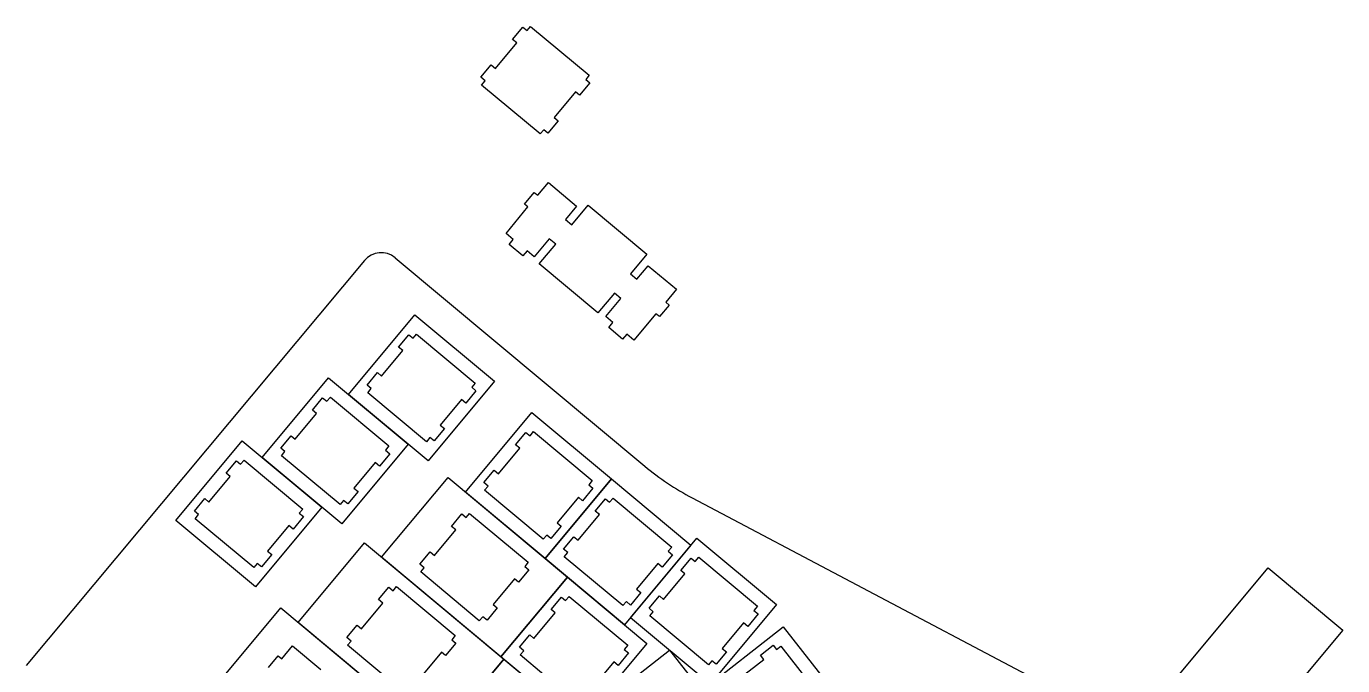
# Model space of a CAD drawing. Header units: millimetres. Extents: x 261 to 595, y 152 to 496.
# Drawn here: x 262 to 503.3, y 379 to 496.2 of the extents above; entities that cross this region are included whole.
import ezdxf

# ---------------------------------------------------------------- set-up
doc = ezdxf.new("R2010")
doc.units = ezdxf.units.MM

msp = doc.modelspace()

# ---------------------------------------------------------------- linework, layer by layer
for p, q in [((351.15, 493.78), (353.04, 496.05)), ((353.04, 496.05), (353.81, 495.41)), ((353.81, 495.41), (354.45, 496.17)), ((354.45, 496.17), (365.2, 487.2)), ((348.01, 488.46), (351.92, 493.14)), ((351.92, 493.14), (351.15, 493.78)), ((345.35, 486.83), (347.25, 489.1)), ((347.25, 489.1), (348.01, 488.46)), ((346.12, 486.19), (345.35, 486.83)), ((345.48, 485.42), (346.12, 486.19)), ((356.23, 476.45), (345.48, 485.42)), ((365.33, 485.79), (363.44, 483.53)), ((365.2, 487.2), (364.56, 486.44)), ((364.56, 486.44), (365.33, 485.79)), ((362.67, 484.17), (358.76, 479.49)), ((363.44, 483.53), (362.67, 484.17)), ((359.53, 478.85), (357.64, 476.58)), ((358.76, 479.49), (359.53, 478.85)), ((356.87, 477.22), (356.23, 476.45)), ((357.64, 476.58), (356.87, 477.22)), ((353.35, 463.6), (355.13, 465.74)), ((355.13, 465.74), (355.77, 465.21)), ((355.77, 465.21), (357.72, 467.55)), ((357.72, 467.55), (362.9, 463.23)), ((353.98, 463.07), (353.35, 463.6)), ((362.01, 459.77), (365.02, 463.38)), ((365.02, 463.38), (375.77, 454.41)), ((349.95, 458.24), (353.98, 463.07)), ((362.9, 463.23), (360.84, 460.75)), ((360.84, 460.75), (362.01, 459.77)), ((351.28, 457.14), (349.95, 458.24)), ((350.51, 456.22), (351.28, 457.14)), ((353.04, 454.1), (350.51, 456.22)), ((357.89, 457.21), (355.14, 453.92)), ((356.05, 452.63), (359.06, 456.24)), ((359.06, 456.24), (357.89, 457.21)), ((329.62, 453.78), (375.39, 415.59)), ((353.81, 455.02), (353.04, 454.1)), ((355.14, 453.92), (353.81, 455.02)), ((375.77, 454.41), (372.75, 450.8)), ((323.99, 453.27), (262.02, 379.02)), ((366.8, 443.66), (356.05, 452.63)), ((373.93, 449.82), (376, 452.3)), ((376, 452.3), (381.18, 447.98)), ((372.75, 450.8), (373.93, 449.82)), ((369.81, 447.27), (366.8, 443.66)), ((370.98, 446.29), (369.81, 447.27)), ((381.18, 447.98), (379.22, 445.63)), ((368.23, 442.99), (370.98, 446.29)), ((379.86, 445.1), (378.07, 442.97)), ((379.22, 445.63), (379.86, 445.1)), ((369.55, 441.89), (368.23, 442.99)), ((368.78, 440.97), (369.55, 441.89)), ((377.44, 443.49), (373.41, 438.67)), ((378.07, 442.97), (377.44, 443.49)), ((330.27, 437.39), (332.16, 439.66)), ((332.16, 439.66), (332.93, 439.01)), ((332.93, 439.01), (333.57, 439.78)), ((333.57, 439.78), (344.32, 430.81)), ((371.32, 438.85), (368.78, 440.97)), ((372.09, 439.77), (371.32, 438.85)), ((373.41, 438.67), (372.09, 439.77)), ((331.04, 436.75), (330.27, 437.39)), ((327.13, 432.07), (331.04, 436.75)), ((324.48, 430.44), (326.37, 432.71)), ((326.37, 432.71), (327.13, 432.07)), ((325.24, 429.8), (324.48, 430.44)), ((324.6, 429.03), (325.24, 429.8)), ((344.32, 430.81), (343.68, 430.04)), ((343.68, 430.04), (344.45, 429.4)), ((314.45, 425.85), (316.34, 428.11)), ((316.34, 428.11), (317.11, 427.47)), ((317.11, 427.47), (317.75, 428.24)), ((317.75, 428.24), (328.5, 419.27)), ((335.35, 420.06), (324.6, 429.03)), ((341.79, 427.78), (337.88, 423.1)), ((342.56, 427.14), (341.79, 427.78)), ((344.45, 429.4), (342.56, 427.14)), ((311.31, 420.52), (315.22, 425.2)), ((315.22, 425.2), (314.45, 425.85)), ((338.65, 422.46), (336.76, 420.19)), ((337.88, 423.1), (338.65, 422.46)), ((308.65, 418.9), (310.55, 421.16)), ((310.55, 421.16), (311.31, 420.52)), ((335.99, 420.83), (335.35, 420.06)), ((336.76, 420.19), (335.99, 420.83)), ((351.7, 419.51), (353.59, 421.77)), ((353.59, 421.77), (354.36, 421.13)), ((354.36, 421.13), (355, 421.9)), ((355, 421.9), (365.75, 412.93)), ((309.42, 418.26), (308.65, 418.9)), ((308.78, 417.49), (309.42, 418.26)), ((319.53, 408.52), (308.78, 417.49)), ((328.63, 417.86), (326.74, 415.59)), ((328.5, 419.27), (327.86, 418.5)), ((327.86, 418.5), (328.63, 417.86)), ((348.56, 414.18), (352.47, 418.86)), ((352.47, 418.86), (351.7, 419.51)), ((298.63, 414.3), (300.52, 416.57)), ((300.52, 416.57), (301.29, 415.93)), ((301.29, 415.93), (301.93, 416.69)), ((301.93, 416.69), (312.68, 407.72)), ((325.97, 416.23), (322.06, 411.55)), ((326.74, 415.59), (325.97, 416.23)), ((295.49, 408.98), (299.4, 413.66)), ((299.4, 413.66), (298.63, 414.3)), ((345.91, 412.56), (347.8, 414.82)), ((347.8, 414.82), (348.56, 414.18)), ((365.75, 412.93), (365.11, 412.16)), ((322.83, 410.91), (320.94, 408.65)), ((322.06, 411.55), (322.83, 410.91)), ((346.67, 411.92), (345.91, 412.56)), ((346.03, 411.15), (346.67, 411.92)), ((356.78, 402.18), (346.03, 411.15)), ((365.88, 411.52), (363.99, 409.25)), ((365.11, 412.16), (365.88, 411.52)), ((292.83, 407.35), (294.72, 409.62)), ((294.72, 409.62), (295.49, 408.98)), ((320.17, 409.29), (319.53, 408.52)), ((320.94, 408.65), (320.17, 409.29)), ((363.22, 409.89), (359.31, 405.21)), ((363.99, 409.25), (363.22, 409.89)), ((366.29, 407.33), (368.18, 409.6)), ((368.18, 409.6), (368.95, 408.96)), ((368.95, 408.96), (369.59, 409.72)), ((369.59, 409.72), (380.34, 400.75)), ((384.07, 409.77), (446.5, 376.79)), ((293.6, 406.71), (292.83, 407.35)), ((292.96, 405.95), (293.6, 406.71)), ((303.71, 396.98), (292.96, 405.95)), ((312.81, 406.32), (310.92, 404.05)), ((312.68, 407.72), (312.04, 406.96)), ((312.04, 406.96), (312.81, 406.32)), ((339.98, 404.54), (341.87, 406.81)), ((341.87, 406.81), (342.64, 406.17)), ((342.64, 406.17), (343.28, 406.93)), ((343.28, 406.93), (354.03, 397.96)), ((363.15, 402.01), (367.06, 406.69)), ((367.06, 406.69), (366.29, 407.33)), ((310.15, 404.69), (306.24, 400.01)), ((310.92, 404.05), (310.15, 404.69)), ((336.84, 399.22), (340.75, 403.9)), ((340.75, 403.9), (339.98, 404.54)), ((360.08, 404.57), (358.19, 402.31)), ((359.31, 405.21), (360.08, 404.57)), ((357.42, 402.95), (356.78, 402.18)), ((358.19, 402.31), (357.42, 402.95)), ((360.49, 400.38), (362.38, 402.65)), ((362.38, 402.65), (363.15, 402.01)), ((380.34, 400.75), (379.7, 399.99)), ((307.01, 399.37), (305.12, 397.1)), ((306.24, 400.01), (307.01, 399.37)), ((334.18, 397.59), (336.07, 399.86)), ((336.07, 399.86), (336.84, 399.22)), ((361.26, 399.74), (360.49, 400.38)), ((360.62, 398.98), (361.26, 399.74)), ((371.37, 390.01), (360.62, 398.98)), ((380.47, 399.35), (378.58, 397.08)), ((379.7, 399.99), (380.47, 399.35)), ((381.98, 396.48), (383.87, 398.74)), ((383.87, 398.74), (384.64, 398.1)), ((384.64, 398.1), (385.28, 398.87)), ((385.28, 398.87), (396.03, 389.9)), ((304.35, 397.74), (303.71, 396.98)), ((305.12, 397.1), (304.35, 397.74)), ((334.95, 396.95), (334.18, 397.59)), ((334.31, 396.19), (334.95, 396.95)), ((345.06, 387.22), (334.31, 396.19)), ((354.16, 396.56), (352.27, 394.29)), ((354.03, 397.96), (353.39, 397.2)), ((353.39, 397.2), (354.16, 396.56)), ((377.81, 397.72), (373.9, 393.04)), ((378.58, 397.08), (377.81, 397.72)), ((378.84, 391.15), (382.75, 395.84)), ((382.75, 395.84), (381.98, 396.48)), ((326.58, 391.11), (328.47, 393.37)), ((328.47, 393.37), (329.24, 392.73)), ((329.24, 392.73), (329.88, 393.5)), ((329.88, 393.5), (340.63, 384.53)), ((351.5, 394.93), (347.59, 390.25)), ((352.27, 394.29), (351.5, 394.93)), ((327.35, 390.47), (326.58, 391.11)), ((358.22, 389.32), (360.11, 391.59)), ((360.11, 391.59), (360.87, 390.95)), ((360.87, 390.95), (361.51, 391.72)), ((361.51, 391.72), (372.26, 382.75)), ((374.67, 392.4), (372.78, 390.13)), ((373.9, 393.04), (374.67, 392.4)), ((376.18, 389.53), (378.07, 391.79)), ((378.07, 391.79), (378.84, 391.15)), ((323.44, 385.78), (327.35, 390.47)), ((348.36, 389.61), (346.47, 387.34)), ((347.59, 390.25), (348.36, 389.61)), ((355.08, 384), (358.98, 388.68)), ((358.98, 388.68), (358.22, 389.32)), ((372.01, 390.77), (371.37, 390.01)), ((372.78, 390.13), (372.01, 390.77)), ((376.95, 388.89), (376.18, 389.53)), ((376.31, 388.12), (376.95, 388.89)), ((396.03, 389.9), (395.39, 389.13)), ((395.39, 389.13), (396.15, 388.49)), ((320.78, 384.16), (322.67, 386.42)), ((322.67, 386.42), (323.44, 385.78)), ((345.7, 387.98), (345.06, 387.22)), ((346.47, 387.34), (345.7, 387.98)), ((387.06, 379.15), (376.31, 388.12)), ((393.5, 386.87), (389.59, 382.18)), ((394.26, 386.22), (393.5, 386.87)), ((396.15, 388.49), (394.26, 386.22)), ((321.55, 383.52), (320.78, 384.16)), ((340.63, 384.53), (339.99, 383.76)), ((339.99, 383.76), (340.76, 383.12)), ((352.42, 382.38), (354.31, 384.64)), ((354.31, 384.64), (355.08, 384)), ((308.85, 380.28), (310.8, 382.63)), ((310.8, 382.63), (315.99, 378.3)), ((320.91, 382.75), (321.55, 383.52)), ((331.66, 373.78), (320.91, 382.75)), ((338.1, 381.5), (334.19, 376.81)), ((338.87, 380.85), (338.1, 381.5)), ((340.76, 383.12), (338.87, 380.85)), ((353.19, 381.74), (352.42, 382.38)), ((352.54, 380.97), (353.19, 381.74)), ((372.39, 381.34), (370.5, 379.07)), ((372.26, 382.75), (371.62, 381.98)), ((371.62, 381.98), (372.39, 381.34)), ((390.36, 381.54), (388.47, 379.28)), ((389.59, 382.18), (390.36, 381.54)), ((396.58, 380.95), (398.9, 382.78)), ((398.9, 382.78), (399.52, 381.99)), ((399.52, 381.99), (400.31, 382.61)), ((400.31, 382.61), (408.95, 371.6)), ((306.43, 378.68), (308.21, 380.81)), ((308.21, 380.81), (308.85, 380.28)), ((363.29, 372), (352.54, 380.97)), ((369.73, 379.71), (365.82, 375.03)), ((370.5, 379.07), (369.73, 379.71)), ((387.7, 379.92), (387.06, 379.15)), ((388.47, 379.28), (387.7, 379.92)), ((392.4, 376.4), (397.2, 380.17)), ((397.2, 380.17), (396.58, 380.95))]:
    msp.add_line(p, q)
for points in [[(333.25, 443.3), (347.84, 431.13), (335.67, 416.54), (321.08, 428.72)], [(317.43, 431.76), (332.02, 419.59), (319.85, 405), (305.26, 417.17)], [(354.69, 425.42), (369.27, 413.25), (357.1, 398.66), (342.51, 410.83)], [(301.61, 420.22), (316.2, 408.04), (304.03, 393.45), (289.44, 405.63)], [(339.32, 413.5), (361.2, 395.24), (349.02, 380.65), (327.14, 398.91)], [(369.27, 413.25), (383.86, 401.07), (371.69, 386.48), (357.1, 398.66)], [(324.03, 401.51), (349.56, 380.2), (337.38, 365.62), (311.86, 386.92)], [(384.96, 402.39), (399.55, 390.22), (387.37, 375.63), (372.79, 387.8)], [(489.65, 396.92), (503.32, 385.52), (482.18, 360.18), (468.51, 371.58)], [(361.2, 395.24), (375.78, 383.06), (363.61, 368.48), (349.02, 380.65)], [(308.66, 389.59), (341.49, 362.19), (329.31, 347.61), (296.49, 375)], [(400.73, 386.12), (412.47, 371.18), (397.52, 359.44), (385.79, 374.38)], [(379.92, 381.85), (391.66, 366.91), (376.71, 355.17), (364.98, 370.11)], [(349.56, 380.2), (364.15, 368.03), (351.97, 353.44), (337.38, 365.62)]]:
    msp.add_lwpolyline(points, close=True)
for centre, radius, start, end in [((327.06, 450.71), 4, 50.154, 140.154), ((407.42, 453.98), 50, 230.154, 242.154)]:
    msp.add_arc(centre, radius, start, end)

doc.saveas('drawing.dxf')
